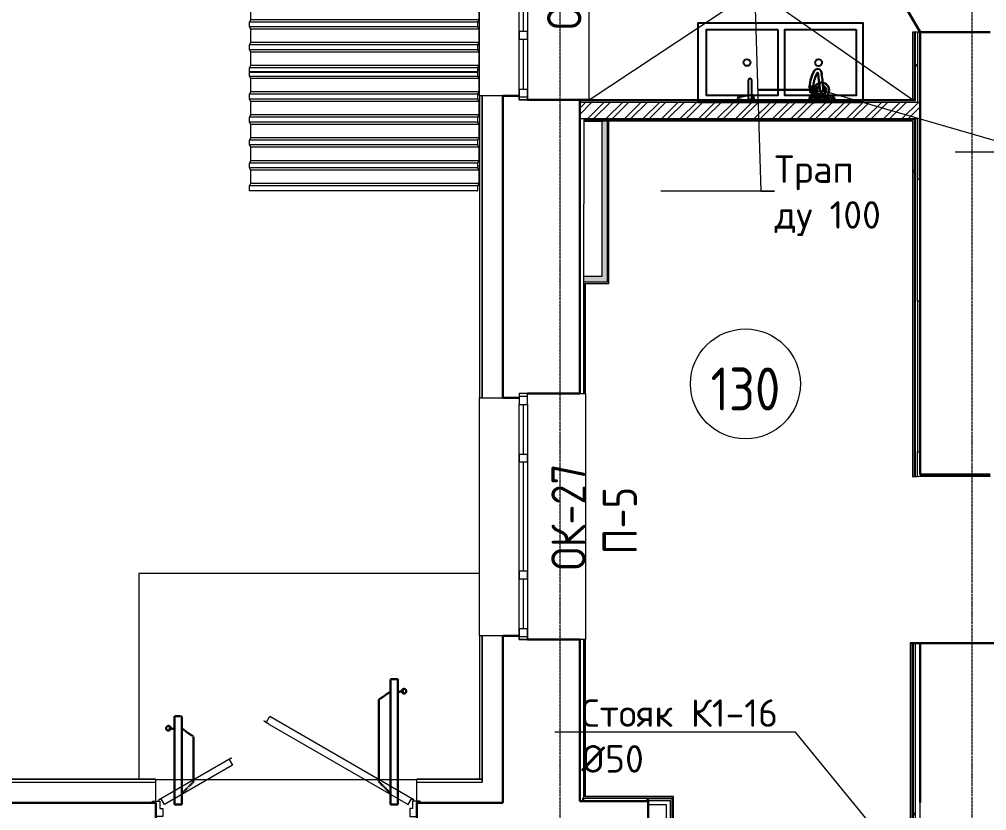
# Model space of a CAD drawing. Header units: millimetres. Extents: x -10178924 to 11692288, y -947381 to 58396.
# Drawn here: x 41911 to 48955, y -71274 to -65512 of the extents above; entities that cross this region are included whole.
import ezdxf
from ezdxf import colors
from ezdxf.entities.mleader import LeaderData, LeaderLine
from ezdxf.math import Vec2, Vec3

# ---------------------------------------------------------------- set-up
doc = ezdxf.new("R2010")
doc.units = ezdxf.units.MM
doc.linetypes.add('ADSK_Линия сетки', pattern=[25, 20, -2.5, 0, -2.5])
doc.linetypes.add('ADSK_Штриховая_ш3 п1_5', pattern=[4.5, 3, -1.5])
for name, color, linetype, lineweight in [('!К3', 30, 'Continuous', 30), ('_ Окна', 7, 'Continuous', 9), ('Аннотация', 7, 'Continuous', 18), ('Выноски ВК', 7, 'Continuous', 0), ('Двери', 7, 'Continuous', 9), ('Марки окон', 7, 'Continuous', 20), ('Обобщенные модели', 7, 'Continuous', 18), ('Оборудование пищеблок', 250, 'Continuous', 5), ('Окна', 7, 'Continuous', 9), ('Оси', 253, 'Continuous', 9), ('Перекрытие', 7, 'Continuous', 18), ('Стены внутренние', 7, 'Continuous', 18), ('Стены наружные', 7, 'Continuous', 18), ('Стены несущие', 7, 'Continuous', 30), ('Стены отделка', 7, 'Continuous', 30), ('Стены штриховка', 7, 'Continuous', 9), ('ШТРИХОВКА', 252, 'Continuous', 15)]:
    doc.layers.add(name, color=color, linetype=linetype, lineweight=lineweight)
doc.layers.add('PLAN', color=1, linetype='Continuous')
doc.layers.add('Линии', color=7, linetype='Continuous', lineweight=9, true_color=0x00a600)
doc.styles.add('GOST Common', font='GOST_Common.ttf', dxfattribs={"width": 0.9, "height": 350})
doc.styles.add('GOST Common_2', font='GOST_Common.ttf', dxfattribs={"width": 0.9, "height": 250})
doc.styles.add('PDF ISOCPEUR', font='isocpeur.ttf')
pattern_1 = [(0, (0, -66749.99), (406.4, 101.6), [33.528, -271.272, 33.528, -271.272, -1625.6]), (0, (0, -66749.99), (406.4, 101.6), [-609.6, 33.528, -576.072, 33.528, -271.272, -711.2]), (0, (0, -66749.99), (406.4, 101.6), [-1524, 33.528, -169.672, 33.528, -474.472]), (120, (152.4, -66699.19), (-291.18818, 301.15272), [33.528, -271.272, 33.528, -271.272, -1625.6]), (120, (152.4, -66699.19), (-291.18818, 301.15272), [-609.6, 33.528, -576.072, 33.528, -271.272, -711.2]), (120, (152.4, -66699.19), (-291.18818, 301.15272), [-1524, 33.528, -169.672, 33.528, -474.472]), (240, (203.2, -66495.99), (-115.21182, -402.75272), [33.528, -271.272, 33.528, -271.272, -1625.6]), (240, (203.2, -66495.99), (-115.21182, -402.75272), [-609.6, 33.528, -576.072, 33.528, -271.272, -711.2]), (240, (203.2, -66495.99), (-115.21182, -402.75272), [-1524, 33.528, -169.672, 33.528, -474.472])]

# ---------------------------------------------------------------- blocks, each defined once
blk = doc.blocks.new('оси')
at = {"layer": 'Оси', "linetype": 'ADSK_Линия сетки'}
for p, q in [((52350, -2196.5), (52350, 46378)), ((55350, -2196.5), (55350, 46378))]:
    blk.add_line(p, q, dxfattribs=at)
blk = doc.blocks.new('dver-dpmo-260 - ДН_ 21-19 неравноп__ правая 300х1500 ДН-4л-2649261-План 1-го этажа')
at = {"layer": 'Двери'}
for p, q in [((-162, 848.5), (-160, 851.9)), ((-127.3, 828.5), (-162, 848.5)), ((-160, 851.9), (-142.7, 841.9)), ((-142.7, 841.9), (-120.7, 880.1)), ((-119.1, 882.7), (-120.7, 880.1)), ((930.5, 276.7), (-119.1, 882.7)), ((-127.3, 828.5), (887.7, 242.5)), ((-930.5, 276.7), (-400.5, 582.7)), ((-399, 580.1), (-416.3, 570.1)), ((-416.3, 570.1), (-392.3, 528.5)), ((-400.5, 582.7), (-399, 580.1)), ((-392.3, 528.5), (-887.7, 242.5)), ((-911.7, 284.1), (-929, 274.1)), ((-887.7, 242.5), (-911.7, 284.1)), ((887.7, 242.5), (911.7, 284.1)), ((911.7, 284.1), (929, 274.1)), ((-975, 267), (-920, 267)), ((-975, 255), (-975, 267)), ((-950, 255), (-975, 255)), ((-950, 154), (-950, 255)), ((-929, 274.1), (-930.5, 276.7)), ((-920, 267), (-920, 214)), ((-920, 214), (-899, 214)), ((-899, 214), (-899, 154)), ((899, 214), (899, 154)), ((920, 214), (899, 214)), ((920, 267), (920, 214)), ((975, 267), (920, 267)), ((929, 274.1), (930.5, 276.7)), ((950, 255), (975, 255)), ((950, 154), (950, 255)), ((975, 255), (975, 267)), ((-899, 154), (-950, 154)), ((899, 154), (950, 154))]:
    blk.add_line(p, q, dxfattribs=at)
blk = doc.blocks.new('AC_Дверь_Однопольная_Деревянная - 1050х2200 пр EI30 Д-34пр-3635507-План 1-го этажа')
at = {"layer": 'Двери', "lineweight": 30}
blk.add_line((-525, 255), (384.3, 780), dxfattribs=at)
blk = doc.blocks.new('Roof Cladding - 833x50mm-V33-План 1-го этажа')
at = {"layer": 'Обобщенные модели'}
for p, q in [((43587.7, 26847.1), (43589.8, 26857.1)), ((43589.8, 26857.1), (45252.6, 26857.1)), ((45252.6, 26857.1), (45248.5, 26837.1)), ((45248.8, 26836.5), (45252.8, 26856.1)), ((45252.8, 26856.1), (45252.6, 26857.1)), ((43585.6, 26802.1), (43585.6, 26837.1)), ((43585.6, 26837.1), (45248.5, 26837.1)), ((43595.7, 26785.1), (43585.6, 26802.1)), ((43585.6, 26802.1), (45248.5, 26802.1)), ((43595.7, 26687.4), (43595.7, 26785.1)), ((45258.5, 26785.1), (43595.7, 26785.1)), ((45248.5, 26837.1), (45248.5, 26802.1)), ((45248.5, 26802.1), (45258.5, 26785.1)), ((45248.8, 26803.2), (45248.8, 26836.5)), ((45258.8, 26786.2), (45248.8, 26803.2)), ((45258.5, 26785.1), (45258.5, 26687.4)), ((45258.8, 26686.4), (45258.8, 26786.2)), ((43585.6, 26670.4), (43595.7, 26687.4)), ((43585.6, 26635.4), (43585.6, 26670.4)), ((45248.5, 26670.4), (43585.6, 26670.4)), ((43595.7, 26618.4), (43585.6, 26635.4)), ((45248.5, 26635.4), (43585.6, 26635.4)), ((45258.5, 26687.4), (43595.7, 26687.4)), ((45258.5, 26687.4), (45248.5, 26670.4)), ((45248.5, 26670.4), (45248.5, 26635.4)), ((45248.5, 26635.4), (45258.5, 26618.4)), ((45248.8, 26669.4), (45258.8, 26686.4)), ((45248.8, 26636.5), (45248.8, 26669.4)), ((45258.8, 26619.5), (45248.8, 26636.5)), ((43595.7, 26520.7), (43595.7, 26618.4)), ((45258.5, 26618.4), (43595.7, 26618.4)), ((45258.5, 26618.4), (45258.5, 26520.7)), ((45258.8, 26519.7), (45258.8, 26619.5)), ((43585.6, 26503.7), (43595.7, 26520.7)), ((43585.6, 26468.7), (43585.6, 26503.7)), ((45248.5, 26503.7), (43585.6, 26503.7)), ((45258.5, 26520.7), (43595.7, 26520.7)), ((45258.5, 26520.7), (45248.5, 26503.7)), ((45248.5, 26503.7), (45248.5, 26468.7)), ((45248.8, 26502.7), (45258.8, 26519.7)), ((45248.8, 26469.8), (45248.8, 26502.7)), ((43595.7, 26451.7), (43585.6, 26468.7)), ((45248.5, 26468.7), (43585.6, 26468.7)), ((43595.7, 26354), (43595.7, 26451.7)), ((45258.5, 26451.7), (43595.7, 26451.7)), ((45248.5, 26468.7), (45258.5, 26451.7)), ((45258.8, 26452.8), (45248.8, 26469.8)), ((45258.5, 26451.7), (45258.5, 26354)), ((45258.8, 26353), (45258.8, 26452.8)), ((43585.6, 26337), (43595.7, 26354)), ((45258.5, 26354), (43595.7, 26354)), ((45258.5, 26354), (45248.5, 26337)), ((45248.8, 26336), (45258.8, 26353)), ((43585.6, 26302), (43585.6, 26337)), ((45248.5, 26337), (43585.6, 26337)), ((43595.7, 26285), (43585.6, 26302)), ((45248.5, 26302), (43585.6, 26302)), ((43595.7, 26187.3), (43595.7, 26285)), ((45258.5, 26285), (43595.7, 26285)), ((45248.5, 26337), (45248.5, 26302)), ((45248.5, 26302), (45258.5, 26285)), ((45248.8, 26303.1), (45248.8, 26336)), ((45258.8, 26286.1), (45248.8, 26303.1)), ((45258.5, 26285), (45258.5, 26187.3)), ((45258.8, 26186.3), (45258.8, 26286.1)), ((43585.6, 26170.3), (43595.7, 26187.3)), ((43585.6, 26135.3), (43585.6, 26170.3)), ((45248.5, 26170.3), (43585.6, 26170.3)), ((45258.5, 26187.3), (43595.7, 26187.3)), ((45258.5, 26187.3), (45248.5, 26170.3)), ((45248.5, 26170.3), (45248.5, 26135.3)), ((45248.8, 26169.3), (45258.8, 26186.3)), ((45248.8, 26136.4), (45248.8, 26169.3)), ((43595.7, 26118.3), (43585.6, 26135.3)), ((45248.5, 26135.3), (43585.6, 26135.3)), ((43595.7, 26020.6), (43595.7, 26118.3)), ((45258.5, 26118.3), (43595.7, 26118.3)), ((45248.5, 26135.3), (45258.5, 26118.3)), ((45258.8, 26119.4), (45248.8, 26136.4)), ((45258.5, 26118.3), (45258.5, 26020.6)), ((45258.8, 26019.6), (45258.8, 26119.4)), ((43585.6, 26003.6), (43595.7, 26020.6)), ((43585.6, 25968.6), (43585.6, 26003.6)), ((45248.5, 26003.6), (43585.6, 26003.6)), ((45258.5, 26020.6), (43595.7, 26020.6)), ((45258.5, 26020.6), (45248.5, 26003.6)), ((45248.5, 26003.6), (45248.5, 25968.6)), ((45248.8, 26002.6), (45258.8, 26019.6)), ((45248.8, 25968.6), (45248.8, 26002.6)), ((45248.5, 25968.6), (43585.6, 25968.6)), ((45248.5, 25968.6), (45248.8, 25968.6))]:
    blk.add_line(p, q, dxfattribs=at)
blk = doc.blocks.new('Roof Cladding - 833x50mm-V34-План 1-го этажа')
at = {"layer": 'Обобщенные модели'}
for p, q in [((45252.6, 25997.1), (45248.5, 25977.1)), ((45248.7, 25997.1), (45252.6, 25997.1)), ((45248.8, 25976.5), (45252.8, 25996.1)), ((45252.8, 25996.1), (45252.6, 25997.1)), ((43585.6, 25942.1), (43585.6, 25977.1)), ((43585.6, 25977.1), (45248.5, 25977.1)), ((43595.7, 25925.1), (43585.6, 25942.1)), ((43585.6, 25942.1), (45248.5, 25942.1)), ((45248.5, 25977.1), (45248.5, 25942.1)), ((45248.5, 25942.1), (45258.5, 25925.1)), ((45248.8, 25943.2), (45248.8, 25976.5)), ((45258.8, 25926.2), (45248.8, 25943.2)), ((45258.8, 25826.4), (45258.8, 25926.2)), ((43595.7, 25827.4), (43595.7, 25925.1)), ((45258.5, 25925.1), (43595.7, 25925.1)), ((45258.5, 25925.1), (45258.5, 25827.4)), ((43585.6, 25810.4), (43595.7, 25827.4)), ((43585.6, 25775.4), (43585.6, 25810.4)), ((45248.5, 25810.4), (43585.6, 25810.4)), ((45258.5, 25827.4), (43595.7, 25827.4)), ((45258.5, 25827.4), (45248.5, 25810.4)), ((45248.5, 25810.4), (45248.5, 25775.4)), ((45248.8, 25809.4), (45258.8, 25826.4)), ((45248.8, 25776.5), (45248.8, 25809.4)), ((43595.7, 25758.4), (43585.6, 25775.4)), ((45248.5, 25775.4), (43585.6, 25775.4)), ((43595.7, 25660.7), (43595.7, 25758.4)), ((45258.5, 25758.4), (43595.7, 25758.4)), ((45248.5, 25775.4), (45258.5, 25758.4)), ((45258.8, 25759.5), (45248.8, 25776.5)), ((45258.5, 25758.4), (45258.5, 25660.7)), ((45258.8, 25659.7), (45258.8, 25759.5)), ((43585.6, 25643.7), (43595.7, 25660.7)), ((43585.6, 25608.7), (43585.6, 25643.7)), ((45248.5, 25643.7), (43585.6, 25643.7)), ((45258.5, 25660.7), (43595.7, 25660.7)), ((45258.5, 25660.7), (45248.5, 25643.7)), ((45248.5, 25643.7), (45248.5, 25608.7)), ((45248.8, 25642.7), (45258.8, 25659.7)), ((43595.7, 25591.7), (43585.6, 25608.7)), ((45248.5, 25608.7), (43585.6, 25608.7)), ((43595.7, 25494), (43595.7, 25591.7)), ((45258.5, 25591.7), (43595.7, 25591.7)), ((45248.5, 25608.7), (45258.5, 25591.7)), ((45248.8, 25609.8), (45248.8, 25642.7)), ((45258.8, 25592.8), (45248.8, 25609.8)), ((45258.5, 25591.7), (45258.5, 25494)), ((45258.8, 25493), (45258.8, 25592.8)), ((43585.6, 25477), (43595.7, 25494)), ((43585.6, 25442), (43585.6, 25477)), ((45248.5, 25477), (43585.6, 25477)), ((43595.7, 25425), (43585.6, 25442)), ((45248.5, 25442), (43585.6, 25442)), ((45258.5, 25494), (43595.7, 25494)), ((45258.5, 25494), (45248.5, 25477)), ((45248.5, 25477), (45248.5, 25442)), ((45248.5, 25442), (45258.5, 25425)), ((45248.8, 25476), (45258.8, 25493)), ((45248.8, 25443.1), (45248.8, 25476)), ((45258.8, 25426.1), (45248.8, 25443.1)), ((43595.7, 25327.3), (43595.7, 25425)), ((45258.5, 25425), (43595.7, 25425)), ((45258.5, 25425), (45258.5, 25327.3)), ((45258.8, 25326.3), (45258.8, 25426.1)), ((43585.6, 25310.3), (43595.7, 25327.3)), ((43585.6, 25275.3), (43585.6, 25310.3)), ((45248.5, 25310.3), (43585.6, 25310.3)), ((45258.5, 25327.3), (43595.7, 25327.3)), ((45258.5, 25327.3), (45248.5, 25310.3)), ((45248.5, 25310.3), (45248.5, 25275.3)), ((45248.8, 25309.3), (45258.8, 25326.3)), ((45248.8, 25276.4), (45248.8, 25309.3)), ((43595.7, 25258.3), (43585.6, 25275.3)), ((45248.5, 25275.3), (43585.6, 25275.3)), ((43595.7, 25160.6), (43595.7, 25258.3)), ((45258.5, 25258.3), (43595.7, 25258.3)), ((45248.5, 25275.3), (45258.5, 25258.3)), ((45258.8, 25259.4), (45248.8, 25276.4)), ((45258.5, 25258.3), (45258.5, 25160.6)), ((45258.8, 25159.6), (45258.8, 25259.4)), ((43585.6, 25143.6), (43595.7, 25160.6)), ((45258.5, 25160.6), (43595.7, 25160.6)), ((45258.5, 25160.6), (45248.5, 25143.6)), ((45248.8, 25142.6), (45258.8, 25159.6)), ((43585.6, 25108.6), (43585.6, 25143.6)), ((45248.5, 25143.6), (43585.6, 25143.6)), ((45248.5, 25108.6), (43585.6, 25108.6)), ((45248.5, 25143.6), (45248.5, 25108.6)), ((45248.5, 25108.6), (45248.8, 25108.6)), ((45248.8, 25108.6), (45248.8, 25142.6))]:
    blk.add_line(p, q, dxfattribs=at)
blk = doc.blocks.new('окно трехпол с фрамугой - 1750-2320_h___нов_-2116613-План 1-го этажа')
at = {"layer": '_ Окна', "lineweight": 18}
for p, q in [((-895, 100), (-895, 160)), ((-895, 160), (-815, 160)), ((-815, 160), (-815, 100)), ((-455, 100), (-455, 160)), ((-455, 160), (-395, 160)), ((-395, 160), (-395, 100)), ((395, 100), (395, 160)), ((395, 160), (455, 160)), ((455, 160), (455, 100)), ((815, 160), (815, 100)), ((895, 160), (815, 160)), ((895, 100), (895, 160)), ((-815, 100), (-895, 100)), ((-395, 100), (-455, 100)), ((455, 100), (395, 100)), ((815, 100), (895, 100))]:
    blk.add_line(p, q, dxfattribs=at)
at = {"layer": '_ Окна'}
for p, q in [((-875, 100), (-875, 160)), ((875, 100), (875, 160)), ((-815, 130), (-455, 130)), ((-395, 130), (395, 130)), ((455, 130), (815, 130))]:
    blk.add_line(p, q, dxfattribs=at)
at = {"layer": 'Окна'}
for p, q in [((-895, 160), (-895, 100)), ((-815, 160), (-895, 160)), ((-815, 160), (-455, 160)), ((-395, 160), (-455, 160)), ((-395, 160), (395, 160)), ((455, 160), (395, 160)), ((455, 160), (815, 160)), ((895, 160), (815, 160)), ((895, 100), (895, 160)), ((-895, 100), (-815, 100)), ((-455, 100), (-815, 100)), ((-455, 100), (-395, 100)), ((395, 100), (-395, 100)), ((395, 100), (455, 100)), ((815, 100), (455, 100)), ((815, 100), (895, 100))]:
    blk.add_line(p, q, dxfattribs=at)
blk = doc.blocks.new('окно трехпол с фрамугой - 1750-2320_h___нов_ ок27 ЕIW30-2156325-План 1-го этажа')
at = {"layer": '_ Окна', "lineweight": 18}
for p, q in [((-895, 100), (-895, 160)), ((-895, 160), (-815, 160)), ((-815, 160), (-815, 100)), ((-455, 100), (-455, 160)), ((-455, 160), (-395, 160)), ((-395, 160), (-395, 100)), ((395, 100), (395, 160)), ((395, 160), (455, 160)), ((455, 160), (455, 100)), ((815, 160), (815, 100)), ((895, 160), (815, 160)), ((895, 100), (895, 160)), ((-815, 100), (-895, 100)), ((-395, 100), (-455, 100)), ((455, 100), (395, 100)), ((815, 100), (895, 100))]:
    blk.add_line(p, q, dxfattribs=at)
at = {"layer": '_ Окна'}
for p, q in [((-875, 100), (-875, 160)), ((875, 100), (875, 160)), ((-815, 130), (-455, 130)), ((-395, 130), (395, 130)), ((455, 130), (815, 130))]:
    blk.add_line(p, q, dxfattribs=at)
at = {"layer": 'Окна'}
for p, q in [((-895, 160), (-895, 100)), ((-815, 160), (-895, 160)), ((-815, 160), (-455, 160)), ((-395, 160), (-455, 160)), ((-395, 160), (395, 160)), ((455, 160), (395, 160)), ((455, 160), (815, 160)), ((895, 160), (815, 160)), ((895, 100), (895, 160)), ((-895, 100), (-815, 100)), ((-455, 100), (-815, 100)), ((-455, 100), (-395, 100)), ((395, 100), (-395, 100)), ((395, 100), (455, 100)), ((815, 100), (455, 100)), ((815, 100), (895, 100))]:
    blk.add_line(p, q, dxfattribs=at)
blk = doc.blocks.new('1 этаж')
at = {"layer": 'Стены внутренние', "lineweight": 9}
h = blk.add_hatch(dxfattribs=at)
h.set_pattern_fill('FP_12', color=256, style=0, pattern_type=2)
h.set_pattern_definition(pattern_1)
h.paths.add_polyline_path([(46026.1, -35160.1), (46041.1, -35160.1), (46041.1, -33460), (46026.1, -33460), (46026.1, -34389)])
h.paths.add_polyline_path([(46026.1, -39190.8), (46041.1, -39190.8), (46041.1, -36950.1), (46026.1, -36950.1)])
h.paths.add_polyline_path([(46041.1, -40940), (46026.1, -40899.9), (46026.1, -40940)])
h = blk.add_hatch(dxfattribs=at)
h.set_pattern_fill('FP_12', color=256, style=0, pattern_type=2)
h.set_pattern_definition(pattern_1)
h.paths.add_polyline_path([(48450.9, -40954.1), (48450.9, -40487.7), (48435.9, -40487.7), (48435.9, -40954.1), (48450.7, -40954.1)])
h.paths.add_polyline_path([(48450.9, -39437.7), (48450.9, -36845), (48435.9, -36845), (48435.9, -39437.7)])
h.paths.add_polyline_path([(48450.9, -35795), (48450.9, -33440.4), (48435.9, -33440.4), (48435.9, -35795)])
at = {"layer": 'Стены внутренние'}
for points in [[(46151.9, -42306), (46191.9, -42306), (46191.9, -41135), (46151.9, -41135), (46151.9, -42280.8)], [(46151.9, -42306), (46151.9, -42266), (46021.9, -42266), (46021.9, -42306), (46042.1, -42306)]]:
    blk.add_hatch(color=256, dxfattribs=at).paths.add_polyline_path(points)
at = {"layer": 'Стены внутренние', "lineweight": 9}
h = blk.add_hatch(dxfattribs=at)
h.set_pattern_fill('FP_12', color=256, style=0, pattern_type=2)
h.set_pattern_definition([(0, (-16.82, -66749.99), (406.4, 101.6), [33.528, -271.272, 33.528, -271.272, -1625.6]), (0, (-16.82, -66749.99), (406.4, 101.6), [-609.6, 33.528, -576.072, 33.528, -271.272, -711.2]), (0, (-16.82, -66749.99), (406.4, 101.6), [-1524, 33.528, -169.672, 33.528, -474.472]), (120, (135.58, -66699.19), (-291.18818, 301.15272), [33.528, -271.272, 33.528, -271.272, -1625.6]), (120, (135.58, -66699.19), (-291.18818, 301.15272), [-609.6, 33.528, -576.072, 33.528, -271.272, -711.2]), (120, (135.58, -66699.19), (-291.18818, 301.15272), [-1524, 33.528, -169.672, 33.528, -474.472]), (240, (186.38, -66495.99), (-115.21182, -402.75272), [33.528, -271.272, 33.528, -271.272, -1625.6]), (240, (186.38, -66495.99), (-115.21182, -402.75272), [-609.6, 33.528, -576.072, 33.528, -271.272, -711.2]), (240, (186.38, -66495.99), (-115.21182, -402.75272), [-1524, 33.528, -169.672, 33.528, -474.472])])
h.paths.add_polyline_path([(48434.1, -46683.4), (48434.1, -44922.5), (48419.1, -44922.5), (48419.1, -46683.4)])
h.paths.add_polyline_path([(48419.1, -43722.5), (48434.1, -43722.5), (48434.1, -41120), (48419.1, -41120), (48419.1, -43707.5)])
at = {"layer": 'Стены штриховка'}
h = blk.add_hatch(dxfattribs=at)
h.set_pattern_fill('ANSI32', color=256, scale=10)
h.set_pattern_definition([(45, (-32053.86, -66749.99), (-67.35192, 67.35192), []), (45, (-32008.96, -66749.99), (-67.35192, 67.35192), [])])
h.paths.add_polyline_path([(48470.9, -41116.7), (48470.9, -40996.7), (45991.9, -40996.7), (45991.9, -41116.7)])
at = {"layer": 'Линии', "color": 7, "linetype": 'ADSK_Штриховая_ш3 п1_5', "lineweight": 30}
for p, q in [((44614.3, -45199.3), (44667.3, -45198.5)), ((44614.3, -46112.3), (44614.3, -45199.3)), ((44667.3, -45198.5), (44667.3, -46111.6)), ((44614.3, -45288.2), (44529.3, -45347.7)), ((44667.3, -45291), (44712, -45285.8)), ((44529.3, -45347.7), (44529.3, -45945.6)), ((43094.3, -45469.3), (43041.3, -45468.5)), ((43041.3, -45468.5), (43041.3, -46111.6)), ((43094.3, -46112.3), (43094.3, -45469.3)), ((43041.3, -45561), (42996.6, -45555.8)), ((43094.3, -45558.2), (43179.3, -45617.7)), ((43179.3, -45617.7), (43179.3, -45945.6)), ((43179.3, -45945.6), (43094.3, -46030.6)), ((44529.3, -45945.6), (44614.3, -46030.6)), ((43041.3, -46111.6), (43094.3, -46112.3)), ((44667.3, -46111.6), (44614.3, -46112.3))]:
    blk.add_line(p, q, dxfattribs=at)
at = {"layer": 'Линии', "color": 7}
blk.add_circle((47198.8, -43048.3), 400, dxfattribs=at)
at = {"layer": 'Линии', "color": 7, "linetype": 'ADSK_Штриховая_ш3 п1_5', "lineweight": 30}
for centre in [(44712, -45285.8), (42996.6, -45555.8)]:
    blk.add_circle(centre, 17, dxfattribs=at)
at = {"layer": 'Перекрытие'}
for p, q in [((46061, -40980.8), (47190.9, -40231.2)), ((48415.9, -40980.8), (47340.9, -40231.2)), ((48980.9, -43722.5), (48450.9, -43722.5)), ((45261.9, -44428.7), (42781.8, -44428.7)), ((42781.8, -44428.7), (42781.8, -45928.7)), ((42904.3, -45928.7), (44804.3, -45928.7)), ((46490.2, -46066.1), (46490.2, -46070))]:
    blk.add_line(p, q, dxfattribs=at)
at = {"layer": 'Стены внутренние'}
for p, q in [((45258.5, -41211.9), (45261.9, -41212)), ((45261.9, -41462.1), (45248.5, -41461.8))]:
    blk.add_line(p, q, dxfattribs=at)
at = {"layer": 'Стены наружные'}
for p, q in [((45260.9, -40950.8), (45260.9, -39220.8)), ((45261.9, -40950.8), (45261.9, -39220.8)), ((45260.9, -40950.8), (45261.9, -40950.8)), ((45258.5, -41191.9), (45261.9, -41192)), ((45261.9, -41482.1), (45253.7, -41481.9)), ((45260.9, -43149.1), (45261.9, -43149.1)), ((45260.9, -44884.1), (45260.9, -43149.1)), ((45261.9, -44884.1), (45261.9, -43149.1)), ((46033.9, -43119.1), (46033.9, -44909.1)), ((45261.9, -44884.1), (45260.9, -44884.1))]:
    blk.add_line(p, q, dxfattribs=at)
at = {"layer": 'Стены несущие'}
for p, q in [((48470.9, -40487.7), (48470.9, -43707.5)), ((48980.9, -40487.7), (48470.9, -40487.7)), ((45551.9, -40950.8), (45431.9, -40950.8)), ((45431.9, -43149.1), (45431.9, -40950.8)), ((46061.1, -40980.8), (45611.9, -40980.8)), ((45991.9, -43119.1), (45991.9, -40980.8)), ((45991.9, -40980.8), (45991.9, -43118.1)), ((45431.9, -43149.1), (45551.9, -43149.1)), ((45611.9, -43119.1), (45991.9, -43119.1)), ((48470.9, -43707.5), (48980.9, -43707.5)), ((45551.9, -44884.1), (45431.9, -44884.1)), ((45431.9, -46098.7), (45431.9, -44884.1)), ((45991.9, -44909.1), (45611.9, -44909.1)), ((45991.9, -46086.1), (45991.9, -44909.1)), ((45991.9, -44909.1), (45991.9, -46086.1)), ((49035.9, -44937.5), (48399.1, -44937.5)), ((48470.9, -44937.5), (48470.9, -46095.9)), ((40904.5, -46098.7), (42904.3, -46098.7)), ((42904.3, -46608.7), (42904.3, -46098.7)), ((44804.3, -46608.7), (44804.3, -46098.7)), ((44804.3, -46098.7), (45431.9, -46098.7)), ((45431.9, -46098.7), (45431.9, -46098.7)), ((45991.9, -46086.1), (46490.2, -46086.1)), ((46490.2, -46596.1), (46490.2, -46086.1))]:
    blk.add_line(p, q, dxfattribs=at)
at = {"layer": 'Стены отделка', "lineweight": 9}
for p, q in [((46061.1, -40980.8), (46061.1, -33426.3)), ((48470.9, -40487.7), (48415.9, -40487.7)), ((48415.9, -40487.7), (48415.9, -40980.8)), ((45260.9, -40950.8), (45260.9, -43149.1)), ((45281.9, -40950.8), (45261.9, -40950.8)), ((45261.9, -40950.8), (45261.9, -43149.1)), ((45431.9, -40950.8), (45281.9, -40950.8)), ((48426.9, -40980.8), (45991.9, -40980.8)), ((45991.9, -40996.7), (48470.9, -40996.7)), ((48450.9, -40960.4), (48450.9, -40996.7)), ((45991.9, -41116.7), (48470.9, -41116.7)), ((46021.9, -41131.7), (48415.9, -41131.7)), ((46033.9, -41135), (46151.9, -41135)), ((46151.9, -41135), (46151.9, -42266)), ((46191.9, -41135), (46191.9, -42306)), ((46203.9, -42316), (46203.9, -41131.7)), ((48415.9, -41135), (48415.9, -43722.5)), ((48450.9, -41116.7), (48450.9, -41557.8)), ((48450.9, -42446.8), (48450.9, -41116.7)), ((48450.9, -41557.8), (48470.9, -41557.8)), ((46021.9, -42316), (46021.9, -41736)), ((46151.9, -42266), (46021.9, -42266)), ((46021.9, -42306), (46191.9, -42306)), ((46033.9, -42318), (46201.9, -42318)), ((46033.9, -43119.1), (46033.9, -42318)), ((48470.9, -42446.8), (48450.9, -42446.8)), ((48470.9, -43543.3), (48470.9, -42446.8)), ((45261.9, -43149.1), (45281.9, -43149.1)), ((45281.9, -43149.1), (45281.9, -43148.1)), ((45281.9, -43148.1), (45281.9, -43149.1)), ((45281.9, -43149.1), (45431.9, -43149.1)), ((45991.9, -43118.1), (45991.9, -43119.1)), ((45991.9, -43119.1), (46033.9, -43119.1)), ((46021.9, -43118.1), (46021.9, -43119.1)), ((48450.9, -43543.3), (48470.9, -43543.3)), ((48450.9, -43722.5), (48450.9, -43543.3)), ((48415.9, -43722.5), (48450.9, -43722.5)), ((45260.9, -44884.1), (45260.9, -45928.7)), ((45281.9, -44884.1), (45261.9, -44884.1)), ((45261.9, -44884.1), (45261.9, -45928.7)), ((45431.9, -44884.1), (45281.9, -44884.1)), ((46033.9, -44909.1), (45991.9, -44909.1)), ((46033.9, -46054.1), (46033.9, -44909.1)), ((48399.1, -44937.5), (48399.1, -46665.9)), ((48470.9, -46665.9), (48470.9, -44942.3)), ((42904.3, -45927.7), (40904.5, -45927.7)), ((42904.3, -45928.7), (40904.5, -45928.7)), ((42904.3, -46098.7), (42904.3, -45927.7)), ((44804.3, -46098.7), (44804.3, -45927.7)), ((45281.9, -45927.7), (44804.3, -45927.7)), ((45281.9, -45928.7), (44804.3, -45928.7)), ((45281.9, -45948.7), (45281.9, -45927.7)), ((45281.9, -45928.7), (45281.9, -45948.7)), ((46011.9, -46066.1), (46011.9, -46086.1)), ((46011.9, -46066.1), (46662.5, -46066.1)), ((46021.9, -46086.1), (46021.9, -46066.1)), ((46672.5, -46054.1), (46033.9, -46054.1)), ((46482, -46086.1), (46482, -46066.1)), ((46662.5, -46070), (46490.2, -46070)), ((46490.2, -46070), (46490.2, -46086.1)), ((46662.5, -46066.1), (46662.5, -46616.1)), ((46674.5, -46626.1), (46674.5, -46056.1)), ((45991.9, -46086.1), (46021.9, -46086.1)), ((46490.2, -46110), (46622.5, -46110)), ((46622.5, -46110), (46622.5, -46576.1))]:
    blk.add_line(p, q, dxfattribs=at)
at = {"layer": 'Стены штриховка'}
for p, q in [((48426.9, -40487.7), (48426.9, -40980.8)), ((48435.9, -40487.7), (48435.9, -40987.7)), ((48450.9, -40487.7), (48450.9, -40960.4)), ((45281.9, -43148.1), (45281.9, -40950.8)), ((45281.9, -40950.8), (45281.9, -43148.1)), ((48435.9, -40987.7), (45991.9, -40987.7)), ((46021.9, -41116.7), (46021.9, -41736)), ((46021.9, -41122.7), (48426.9, -41122.7)), ((46021.9, -41135), (46033.9, -41135)), ((46191.9, -41135), (46151.9, -41135)), ((46201.9, -42318), (46201.9, -41131.7)), ((48415.9, -41135), (48415.9, -41131.7)), ((48426.9, -41122.7), (48426.9, -43722.5)), ((48435.9, -41116.7), (48435.9, -43722.5)), ((46021.9, -43118.1), (46021.9, -42316)), ((46031.9, -42316), (46203.9, -42316)), ((46031.9, -43119.1), (46031.9, -42316)), ((46201.9, -42318), (46203.9, -42318)), ((46203.9, -42318), (46203.9, -42316)), ((48450.9, -42446.8), (48450.9, -43543.3)), ((45281.9, -45928.7), (45281.9, -44884.1)), ((45281.9, -44884.1), (45281.9, -45928.7)), ((46021.9, -46066.1), (46021.9, -44909.1)), ((46031.9, -46056.1), (46031.9, -44909.1)), ((48410.1, -44937.5), (48410.1, -46665.9)), ((48419.1, -44937.5), (48419.1, -46665.9)), ((48434.1, -44942.3), (48434.1, -46586.8)), ((40905.5, -45948.7), (42904.3, -45948.7)), ((44804.3, -45948.7), (45281.9, -45948.7)), ((46674.5, -46056.1), (46031.9, -46056.1)), ((46672.5, -46628.1), (46672.5, -46054.1)), ((46674.5, -46054.1), (46672.5, -46054.1)), ((46674.5, -46056.1), (46674.5, -46054.1)), ((46490.2, -46083), (46649.5, -46083)), ((46649.5, -46083), (46649.5, -46576.1))]:
    blk.add_line(p, q, dxfattribs=at)
blk.add_blockref('оси', (-6500.4, -68905))
at = {"layer": 'Двери', "color": 8, "true_color": 0x7f7f7f, "rotation": 90}
blk.add_blockref('AC_Дверь_Однопольная_Деревянная - 1050х2200 пр EI30 Д-34пр-3635507-План 1-го этажа', (48725.9, -39962.7), dxfattribs=at)
at = {"layer": 'Двери'}
blk.add_blockref('dver-dpmo-260 - ДН_ 21-19 неравноп__ правая 300х1500 ДН-4л-2649261-План 1-го этажа', (43854.3, -46353.7), dxfattribs=at)
at = {"layer": 'Обобщенные модели'}
for name in ['Roof Cladding - 833x50mm-V33-План 1-го этажа', 'Roof Cladding - 833x50mm-V34-План 1-го этажа']:
    blk.add_blockref(name, (0, -66750), dxfattribs=at)
at = {"layer": 'Окна', "rotation": 90}
for name, p in [('окно трехпол с фрамугой - 1750-2320_h___нов_-2116613-План 1-го этажа', (45711.9, -40085.8)), ('окно трехпол с фрамугой - 1750-2320_h___нов_ ок27 ЕIW30-2156325-План 1-го этажа', (45711.9, -44014.1))]:
    blk.add_blockref(name, p, dxfattribs=at)
at = {"layer": 'Аннотация', "lineweight": 9, "insert": (47198.8, -43085.3), "char_height": 312.5, "width": 520.211, "attachment_point": 5, "line_spacing_factor": 1.022766, "style": 'GOST Common'}
blk.add_mtext('130', dxfattribs=at)
at = {"layer": 'Марки окон', "lineweight": 9, "char_height": 250, "attachment_point": 5, "rotation": 90, "line_spacing_factor": 1.022766, "style": 'GOST Common_2'}
for s, insert, width in [('\\pxqc,t1.8,3.6,5.4,7.2,9,10.8,12.6,14.4,16.2,18,19.8,21.6,23.4,25.2,27,28.8,30.6,32.4,34.2,36,37.8,39.6,41.4,43.2,45,46.8,48.6,50.4,52.2,54,55.8,57.6;{ОК-7}', (45880, -40154.3), 684.9), ('\\pxqc,t1.8,3.6,5.4,7.2,9,10.8,12.6,14.4,16.2,18,19.8,21.6,23.4,25.2,27,28.8,30.6,32.4,34.2,36,37.8,39.6,41.4,43.2,45,46.8,48.6,50.4,52.2,54,55.8,57.6;{ОК-27}', (45910.7, -44017.7), 845.1), ('\\pxqc,t1.8,3.6,5.4,7.2,9,10.8,12.6,14.4,16.2,18,19.8,21.6,23.4,25.2,27,28.8,30.6,32.4,34.2,36,37.8,39.6,41.4,43.2,45,46.8,48.6,50.4,52.2,54,55.8,57.6;П-5', (46283.9, -44044.7), 458.1)]:
    blk.add_mtext(s, dxfattribs=dict(at, insert=insert, width=width))
blk = doc.blocks.new('_None')
blk = doc.blocks.new('душирующее устройство со смесителем и краном')
at = {"layer": 'PLAN', "color": 0, "linetype": 'ByBlock', "lineweight": -2}
for points in [[(-95604.5, 64309.5, 3.349514), (-95622.1, 64285, -3.349514)], [(-95608.9, 64313.2, 2.5734), (-95627.4, 64287.9, -2.5734)], [(-95580.5, 64323.9, 0.030446), (-95589.9, 64318.3, -0.030446)], [(-95563.8, 64330.5, 0.038822), (-95577, 64325.6, -0.038822)], [(-95544.4, 64333.8, 0.043708), (-95560.1, 64331.5, -0.043708)], [(-95638.8, 64265, 1.879148), (-95613, 64246.8, -1.879148)], [(-95640.8, 64264.1, 1.639573), (-95613.1, 64244.6, -1.639573)], [(-95647.3, 64282.4, 0.232603), (-95632.3, 64274.7, -0.232603)], [(-95634, 64266.2, 0.039911), (-95637, 64265.6, -0.039911)], [(-95623.8, 64287, 0.006878), (-95629.6, 64279.3, -0.006878)], [(-95622.8, 64289.3, 0.111571), (-95614.5, 64295.3, -0.111571)], [(-95615.5, 64297.4, 0.006867), (-95621.5, 64290, -0.006867)], [(-95612.2, 64298.4, 0.121122), (-95608.8, 64309, -0.121122)], [(-95602.9, 64304.6, 0.020071), (-95610, 64297.5, -0.020071)], [(-95604, 64257.4, 0.921844), (-95534.5, 64239.8, -0.921844)], [(-95598.9, 64270.7, 0.071497), (-95603.1, 64261.3, -0.071497)], [(-95595.4, 64268.3, 1.108707), (-95538.8, 64240.4, -1.108707)], [(-95592, 64313.7, 0.021049), (-95600.1, 64307.1, -0.021049)], [(-95589.2, 64280.9, 0.071236), (-95596.6, 64273.9, -0.071236)], [(-95586.2, 64277.8, 0.075801), (-95593.3, 64271.3, -0.075801)], [(-95536.3, 64267.5, 0.423103), (-95585.5, 64283.1, -0.423103)], [(-95540.5, 64266.3, 0.413779), (-95583.3, 64279.5, -0.413779)], [(-95568.5, 64266.3, 1.000049), (-95568.5, 64236.6, -1.000049)], [(-95568.5, 64261, 0.008531), (-95504.9, 64265.9, -0.008531)], [(-95488, 64301, 0.073497), (-95538.7, 64308.6, -0.073497)], [(-95503.3, 64268.3, 0.021688), (-95461.6, 64273.9, -0.021688)], [(-95443.4, 64278.6, 0.086562), (-95489, 64299.5, -0.086562)], [(-95460.7, 64272.1, 0.048642), (-95439.7, 64277.9, -0.048642)], [(-95453.9, 64246.6, 0.076793), (-95425.2, 64256.4, -0.076793)], [(-95423.9, 64257.1, 0.128446), (-95413.9, 64266.8, -0.128446)], [(-95416.6, 64267.4, 0.263202), (-95416.6, 64286.2, -0.263202)], [(-95616.7, 64216.3, 0.502962), (-95647.3, 64216.3, -0.502962)], [(-95566, 64237.5, 0.030153), (-95451.6, 64249.3, -0.030153)]]:
    blk.add_lwpolyline(points, format="xyb", close=True, dxfattribs=at)
for points in [[(-95566.4, 64295.9), (-95600.3, 64325.5)], [(-95600.3, 64321.3), (-95570.7, 64291.6)], [(-95587.6, 64329.7), (-95562.2, 64300.1)], [(-95558, 64300.1), (-95583.3, 64334)], [(-95549.5, 64300.1), (-95566.4, 64342.4), (-95549.5, 64300.1), (-95570.7, 64338.2)], [(-95549.5, 64342.4), (-95541, 64300.1)], [(-95536.8, 64300.1), (-95545.3, 64342.4)], [(-95651, 64287.4), (-95659.5, 64295.9)], [(-95608.7, 64249.3), (-95646.8, 64274.7)], [(-95646.8, 64270.5), (-95613, 64245.1)], [(-95600.3, 64262), (-95638.4, 64287.4)], [(-95638.4, 64283.2), (-95604.5, 64257.8)], [(-95596, 64270.5), (-95629.9, 64295.9)], [(-95629.9, 64291.6), (-95596, 64266.3)], [(-95617.2, 64253.6), (-95625.7, 64245.1), (-95617.2, 64253.6), (-95613, 64262)], [(-95587.6, 64283.2), (-95621.4, 64308.6)], [(-95621.4, 64304.3), (-95587.6, 64278.9)], [(-95613, 64312.8), (-95579.1, 64287.4)], [(-95574.9, 64291.6), (-95608.7, 64317)], [(-95604.5, 64274.7), (-95608.7, 64266.3)], [(-95596, 64283.2), (-95600.3, 64278.9), (-95600.3, 64274.7), (-95600.3, 64278.9)], [(-95587.6, 64291.6), (-95587.6, 64287.4), (-95591.8, 64287.4), (-95587.6, 64287.4)], [(-95566.4, 64304.3), (-95570.7, 64304.3), (-95574.9, 64300.1), (-95579.1, 64295.9), (-95583.3, 64295.9), (-95579.1, 64295.9), (-95574.9, 64300.1), (-95570.7, 64304.3)], [(-95553.7, 64308.6), (-95558, 64308.6), (-95562.2, 64304.3), (-95558, 64308.6)], [(-95545.3, 64308.6), (-95549.5, 64308.6)], [(-95651, 64215.5), (-95659.5, 64202.8)], [(-95621.4, 64215.5), (-95613, 64202.8)]]:
    blk.add_lwpolyline(points, close=True, dxfattribs=at)
for points in [[(-95600.3, 64325.5), (-95600.3, 64325.5)], [(-95600.3, 64325.5), (-95600.3, 64325.5)], [(-95587.6, 64334), (-95587.6, 64334)], [(-95587.6, 64334), (-95587.6, 64334)], [(-95566.4, 64338.2), (-95566.4, 64338.2)], [(-95566.4, 64338.2), (-95566.4, 64338.2)], [(-95545.3, 64342.4), (-95545.3, 64342.4)], [(-95545.3, 64342.4), (-95545.3, 64342.4)], [(-95646.8, 64274.7), (-95646.8, 64274.7)], [(-95646.8, 64274.7), (-95646.8, 64274.7)], [(-95638.4, 64283.2), (-95638.4, 64283.2)], [(-95638.4, 64283.2), (-95638.4, 64283.2)], [(-95629.9, 64295.9), (-95629.9, 64295.9)], [(-95629.9, 64295.9), (-95629.9, 64295.9)], [(-95621.4, 64304.3), (-95621.4, 64304.3)], [(-95621.4, 64304.3), (-95621.4, 64304.3)], [(-95613, 64317), (-95613, 64317)], [(-95613, 64317), (-95613, 64317)], [(-95604.5, 64257.8), (-95604.5, 64257.8)], [(-95604.5, 64257.8), (-95604.5, 64257.8)], [(-95596, 64270.5), (-95596, 64270.5)], [(-95596, 64270.5), (-95596, 64270.5)], [(-95587.6, 64278.9), (-95587.6, 64278.9)], [(-95587.6, 64278.9), (-95587.6, 64278.9)], [(-95579.1, 64287.4), (-95579.1, 64287.4)], [(-95579.1, 64287.4), (-95579.1, 64287.4)], [(-95570.7, 64295.9), (-95570.7, 64295.9)], [(-95570.7, 64295.9), (-95570.7, 64295.9)], [(-95558, 64300.1), (-95558, 64300.1)], [(-95558, 64300.1), (-95558, 64300.1)], [(-95549.5, 64300.1), (-95549.5, 64300.1)], [(-95549.5, 64300.1), (-95549.5, 64300.1)], [(-95541, 64300.1), (-95541, 64300.1)], [(-95541, 64300.1), (-95541, 64300.1)], [(-95613, 64249.3), (-95613, 64249.3)], [(-95613, 64249.3), (-95613, 64249.3)]]:
    blk.add_lwpolyline(points, dxfattribs=at)
for points in [[(-95425.5, 64300.2, -0.098402), (-95415.2, 64288.4, 0.098402), (-95426.6, 64299.6, 0.153885), (-95542.5, 64333.9, -0.153885), (-95425.5, 64300.2)], [(-95644.7, 64256.6, -0.016359), (-95631.8, 64276.2, 0.016359), (-95644.4, 64255.2, 1.000109), (-95619.6, 64239.2, -1.000109), (-95644.7, 64256.6)]]:
    blk.add_lwpolyline(points, format="xyb", dxfattribs=at)
for centre, radius in [((-95632, 64310.7), 10.6), ((-95632, 64310.7), 10.6), ((-95632, 64183.7), 27.5), ((-95632, 64183.7), 27.5), ((-95632, 64183.7), 23.3), ((-95632, 64183.7), 23.3), ((-95632, 64183.8), 10.6), ((-95632, 64183.8), 10.6)]:
    blk.add_circle(centre, radius, dxfattribs=at)
blk = doc.blocks.new('A$C921ebcee')
at = {"layer": 'Оборудование пищеблок', "color": 0, "linetype": 'ByBlock', "lineweight": -2}
for p, q in [((824.9, 574.2), (906.9, 557.8)), ((810.9, 416), (810.9, 552.1)), ((833.1, 552.1), (833.1, 416)), ((906.9, 541.4), (833.1, 526.6))]:
    blk.add_line(p, q, dxfattribs=at)
for points in [[(0, 580), (1200, 580), (1200, 0), (0, 0)], [(50, 50), (50, 530), (570, 530), (570, 50)], [(620, 50), (620, 530), (1140, 530), (1140, 50)]]:
    blk.add_lwpolyline(points, close=True, dxfattribs=at)
for centre in [(324, 291), (845, 290)]:
    blk.add_circle(centre, 25, dxfattribs=at)
for centre, radius, start, end in [((822.8, 551.3), 29.7, 36.9909, 246.40825), ((823, 552), 22.2, 85.30937, 236.76772), ((822, 552.1), 11.1, 0, 180), ((830.4, 541.7), 19.4, 278.11749, 319.31201), ((906.9, 549.6), 8.2, 270, 90), ((822, 416), 11.1, 180, 0)]:
    blk.add_arc(centre, radius, start, end, dxfattribs=at)
at = {"layer": 'Оборудование пищеблок', "color": 0, "linetype": 'ByBlock', "lineweight": -2, "rotation": 270}
blk.add_blockref('душирующее устройство со смесителем и краном', (-63947.5, -95077.4), dxfattribs=at)

msp = doc.modelspace()

# ---------------------------------------------------------------- linework, layer by layer
at = {"layer": '!К3'}
msp.add_lwpolyline([(47698, -66025), (47287.3, -66025)], dxfattribs=at)
msp.add_circle((47753.4, -66027.1), 55, dxfattribs=at)

# ---------------------------------------------------------------- block references
at = {"color": 0, "rotation": 180}
msp.add_blockref('A$C921ebcee', (48054.9, -65535.9), dxfattribs=at)
at = {"layer": 'ШТРИХОВКА'}
msp.add_blockref('1 этаж', (0, -25118), dxfattribs=at)

# ---------------------------------------------------------------- leaders
at = {"layer": 'Выноски ВК', "ltscale": 50}
ml = msp.add_multileader_mtext('Standard', dxfattribs=at)
ml.set_content('Трап \\Pду 100', color=256, style='PDF ISOCPEUR')
ml.set_leader_properties(color=256, linetype='ByLayer', lineweight=-1)
ml.set_arrow_properties(name='NONE')
ml.build(insert=Vec2(0, 0))
ml.multileader.update_dxf_attribs({"text_left_attachment_type": 6, "text_right_attachment_type": 6, "dogleg_length": 100, "arrow_head_size": 300})
ctx = ml.context
ctx.base_point, ctx.char_height, ctx.arrow_head_size, ctx.landing_gap_size, ctx.plane_origin = Vec3(47410.4, -66762.2), 200, 300, 0, Vec3(58963.5, -93235)
ctx.left_attachment, ctx.right_attachment = 6, 6
notes = []
notes.append((ctx, [(0, (1, 1, 0), (47310.4, -66762.2), (1, 0), 100, [(0, [(47263.8, -65274.4)], 0, [])])]))
ctx.mtext.insert, ctx.mtext.width, ctx.mtext.flow_direction = Vec3(47410.4, -66502.2), 1489.588, 5
ml = msp.add_multileader_mtext('Standard', dxfattribs=at)
ml.set_content('К3 \\Pду 50', color=256, style='PDF ISOCPEUR')
ml.set_leader_properties(color=256, linetype='ByLayer', lineweight=-1)
ml.set_arrow_properties(name='NONE')
ml.build(insert=Vec2(0, 0))
ml.multileader.update_dxf_attribs({"text_left_attachment_type": 6, "text_right_attachment_type": 6, "dogleg_length": 100, "arrow_head_size": 300})
ctx = ml.context
ctx.base_point, ctx.char_height, ctx.arrow_head_size, ctx.landing_gap_size, ctx.plane_origin = Vec3(49402, -66477.8), 200, 300, 0, Vec3(59450.6, -93987.7)
ctx.left_attachment, ctx.right_attachment = 6, 6
notes.append((ctx, [(0, (1, 1, 0), (49302, -66477.8), (1, 0), 100, [(0, [(47750.9, -66027.1)], 0, [])])]))
ctx.mtext.insert, ctx.mtext.width, ctx.mtext.flow_direction = Vec3(49402, -66217.8), 1489.588, 5
ml = msp.add_multileader_mtext('Standard', dxfattribs=at)
ml.set_content('Стояк К1-16 ^J%%C50', color=256, style='PDF ISOCPEUR')
ml.set_leader_properties(color=256, linetype='ByLayer', lineweight=-1)
ml.set_arrow_properties(name='NONE')
ml.build(insert=Vec2(0, 0))
ml.multileader.update_dxf_attribs({"text_left_attachment_type": 6, "text_right_attachment_type": 6, "dogleg_length": 100, "arrow_head_size": 300})
ctx = ml.context
ctx.base_point, ctx.char_height, ctx.arrow_head_size, ctx.landing_gap_size, ctx.plane_origin = Vec3(46002.9, -70703.5), 200, 300, 0, Vec3(41372.8, -68273.2)
ctx.left_attachment, ctx.right_attachment = 6, 6
notes.append((ctx, [(1, (1, 1, 0), (47562.9, -70703.5), (-1, 0), 100, [(1, [(48617.2, -71985.5)], 0, [])])]))
ctx.mtext.insert, ctx.mtext.flow_direction = Vec3(46002.9, -70463.5), 5
for ctx, leaders in notes:
    for number, flags, end, landing, length, lines in leaders:
        leader = LeaderData()
        leader.index, (leader.has_last_leader_line, leader.has_dogleg_vector, leader.attachment_direction) = number, flags
        leader.last_leader_point, leader.dogleg_vector, leader.dogleg_length = Vec3(end), Vec3(landing), length
        for number, points, colour, breaks in lines:
            line = LeaderLine()
            line.index, line.vertices, line.color, line.breaks = number, Vec3.list(points), colors.encode_raw_color(colour), breaks
            leader.lines.append(line)
        ctx.leaders.append(leader)

doc.saveas('drawing.dxf')
